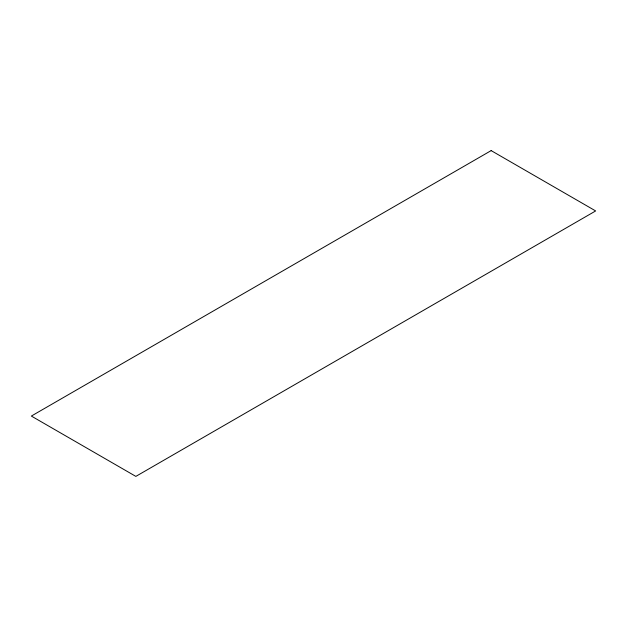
<?xml version="1.0" encoding="UTF-8"?>
<svg xmlns="http://www.w3.org/2000/svg" width="627" height="627" viewBox="0 0 627 627"><rect width="100%" height="100%" fill="white"/><g stroke="black" fill="none" stroke-linecap="round" stroke-linejoin="round"><path stroke-width="0.94" d="M491.153 150.605L31.35 416.062L135.847 476.395L595.65 210.938L491.153 150.605"/></g></svg>
